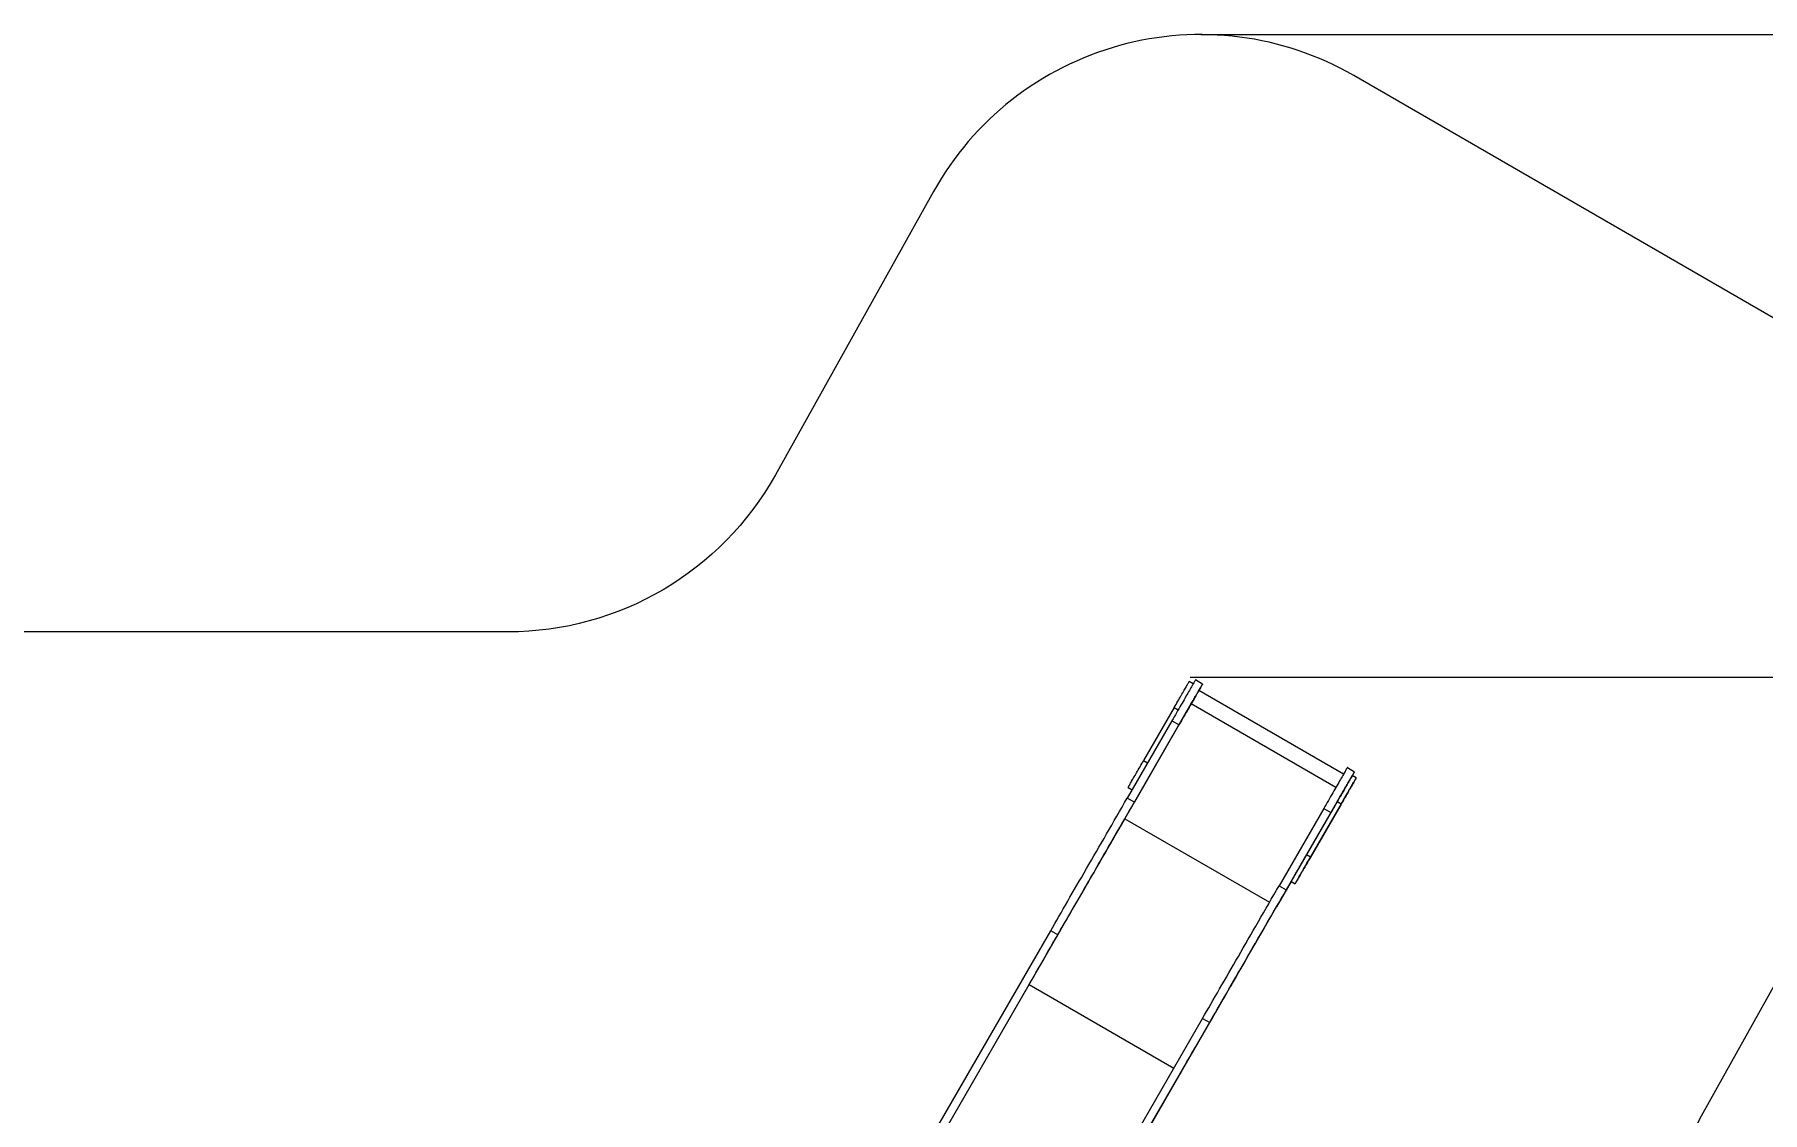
# Model space of a CAD drawing. Header units: millimetres. Extents: x -12977 to 11786, y -11805 to 10558.
# Drawn here: x 494 to 6140, y 7037 to 10558 of the extents above; entities that cross this region are included whole.
import ezdxf

# ---------------------------------------------------------------- set-up
doc = ezdxf.new("R2010")
doc.units = ezdxf.units.MM
for name, color, linetype in [('DIKOM_ЗОНА', 80, 'Continuous'), ('DIKOM_ОБЪЕКТ', 7, 'Continuous'), ('DIKOM_РАЗМЕР_ЗОНА', 7, 'Continuous'), ('DIKOM_РАЗМЕР_ОБЪЕКТА', 7, 'Continuous')]:
    doc.layers.add(name, color=color, linetype=linetype)
doc.styles.add('style1', font='arial.ttf', dxfattribs={"width": 0.8})
doc.dimstyles.new('1-50', dxfattribs={"dimtxt": 300, "dimasz": 200, "dimexe": 100, "dimexo": 0, "dimgap": 100, "dimtad": 1, "dimtxsty": 'style1', "dimcen": 200, "dimclrd": 7, "dimclre": 7, "dimclrt": 7, "dimadec": 1, "dimazin": 2, "dimtfac": 1, "dimtmove": 0, "dimatfit": 2, "dimfxl": 0, "dimlwd": 25, "dimlwe": 18, "dimarcsym": 0})

# ---------------------------------------------------------------- blocks, each defined once
blk = doc.blocks.new('*D10')
at = {"layer": 'Defpoints', "color": 0, "transparency": 16777216}
for p in [(4270.3, 8458.2), (2861.7, -8997.1), (10043.4, -8997.1)]:
    blk.add_point(p, dxfattribs=at)
at = {"layer": 'DIKOM_РАЗМЕР_ОБЪЕКТА', "color": 7, "lineweight": 18, "transparency": 16777216}
for p, q in [((4270.3, 8458.2), (10143.4, 8458.2)), ((2861.7, -8997.1), (10143.4, -8997.1))]:
    blk.add_line(p, q, dxfattribs=at)
at = {"layer": 'DIKOM_РАЗМЕР_ОБЪЕКТА', "color": 7, "lineweight": 25, "transparency": 16777216}
blk.add_line((10043.4, 8258.2), (10043.4, -8797.1), dxfattribs=at)
at = {"layer": 'DIKOM_РАЗМЕР_ОБЪЕКТА', "color": 7, "transparency": 16777216}
for points in [[(10010, 8258.2), (10076.7, 8258.2), (10043.4, 8458.2)], [(10010, -8797.1), (10076.7, -8797.1), (10043.4, -8997.1)]]:
    blk.add_solid(points, dxfattribs=at)
at = {"layer": 'DIKOM_РАЗМЕР_ОБЪЕКТА', "color": 7, "transparency": 16777216, "insert": (9790.2, -3229.2), "char_height": 300, "attachment_point": 5, "rotation": 90, "style": 'style1'}
blk.add_mtext('17450', dxfattribs=at)
blk = doc.blocks.new('*D11')
at = {"layer": 'Defpoints', "color": 0, "transparency": 16777216}
for p in [(4304.4, 10557.6), (2504.1, -11339.7), (11686.1, -11339.7)]:
    blk.add_point(p, dxfattribs=at)
at = {"layer": 'DIKOM_РАЗМЕР_ЗОНА', "color": 7, "lineweight": 18, "transparency": 16777216}
for p, q in [((4304.4, 10557.6), (11786.1, 10557.6)), ((2504.1, -11339.7), (11786.1, -11339.7))]:
    blk.add_line(p, q, dxfattribs=at)
at = {"layer": 'DIKOM_РАЗМЕР_ЗОНА', "color": 7, "lineweight": 25, "transparency": 16777216}
blk.add_line((11686.1, 10357.6), (11686.1, -11139.7), dxfattribs=at)
at = {"layer": 'DIKOM_РАЗМЕР_ЗОНА', "color": 7, "transparency": 16777216}
for points in [[(11652.7, 10357.6), (11719.4, 10357.6), (11686.1, 10557.6)], [(11652.7, -11139.7), (11719.4, -11139.7), (11686.1, -11339.7)]]:
    blk.add_solid(points, dxfattribs=at)
at = {"layer": 'DIKOM_РАЗМЕР_ЗОНА', "color": 7, "transparency": 16777216, "insert": (11432.9, -3192), "char_height": 300, "attachment_point": 5, "rotation": 90, "style": 'style1'}
blk.add_mtext('21900', dxfattribs=at)

msp = doc.modelspace()

# ---------------------------------------------------------------- linework, layer by layer
at = {"layer": 'DIKOM_ЗОНА', "color": 3, "lineweight": 15}
msp.add_lwpolyline([(-2507.202, -4450.46), (1665.068, -10883.842, 0.39903802), (3003.775, -11205.915), (4834.021, -10150.06, 0.41437464), (5200.241, -8783.684), (4565.381, -7684.599, -0.26519557), (4560.081, -6693.532), (7551.499, -1384.394, -0.27074399), (8422.655, -875.282), (9764.971, -875.192, 0.41421356), (10764.904, 124.875), (10764.795, 1754.879, 0.41421356), (9764.728, 2754.812), (8491.935, 2754.726, -0.26290717), (7635.451, 3238.442), (5957.605, 6021.668, -0.26907913), (5940.744, 7025.176), (6617.947, 8238.966, 0.40993648), (6244.612, 9592.248), (4804.339, 10423.661, 0.41844548), (3431.216, 10044.998), (2914.359, 9119.036, -0.27181865), (2041.245, 8606.431), (-1106.213, 8606.22)], format="xyb", dxfattribs=at)
at = {"layer": 'DIKOM_ОБЪЕКТ', "color": 7, "linetype": 'Continuous', "lineweight": 15}
for p, q in [((4279.82, 8436.916), (4266.835, 8444.413)), ((4287.114, 8449.542), (4287.119, 8449.544)), ((4310.497, 8436.041), (4287.114, 8449.542)), ((4310.501, 8436.044), (4287.119, 8449.544)), ((4770.845, 8141.4), (4298.003, 8414.395)), ((4310.497, 8436.041), (4310.501, 8436.044)), ((4056.404, 7995.942), (4273.433, 8371.844)), ((4217.694, 8359.312), (4117.708, 8186.133)), ((4217.694, 8359.312), (4230.68, 8351.815)), ((4273.433, 8371.844), (4746.275, 8098.849)), ((4209.884, 8315.797), (4064.19, 8063.449)), ((4233.267, 8302.297), (4087.573, 8049.949)), ((4233.267, 8302.297), (4209.884, 8315.797)), ((4117.708, 8186.133), (4130.694, 8178.636)), ((4783.347, 8163.042), (4783.351, 8163.044)), ((4783.347, 8163.042), (4806.73, 8149.541)), ((4783.351, 8163.044), (4806.734, 8149.544)), ((4812.431, 8129.413), (4799.44, 8136.913)), ((4806.73, 8149.541), (4806.734, 8149.544)), ((4066.849, 8098.029), (4079.829, 8090.535)), ((4087.573, 8049.949), (4064.19, 8063.449)), ((4706.117, 8029.297), (4560.423, 7776.949)), ((4750.299, 8051.812), (4650.314, 7878.633)), ((4761.572, 8041.309), (4661.587, 7868.13)), ((4763.29, 8044.312), (4663.305, 7871.133)), ((4706.117, 8029.297), (4729.499, 8015.797)), ((4750.299, 8051.812), (4763.29, 8044.312)), ((4056.404, 7995.942), (4529.245, 7722.948)), ((4729.499, 8015.797), (4583.806, 7763.448)), ((4650.314, 7878.633), (4663.305, 7871.133)), ((4599.457, 7790.528), (4552.122, 7708.542)), ((4560.423, 7776.949), (4583.806, 7763.448)), ((4599.455, 7790.529), (4612.445, 7783.029)), ((3174.622, 6522.846), (3814.03, 7630.185)), ((3837.413, 7616.685), (3814.03, 7630.185)), ((3198.005, 6509.346), (3837.413, 7616.685)), ((3161.636, 6446.325), (3743.705, 7454.363)), ((3743.705, 7454.363), (4216.539, 7181.372)), ((3670.855, 6236.346), (4310.263, 7343.685)), ((4310.263, 7343.685), (4333.645, 7330.185)), ((3694.238, 6222.846), (4333.645, 7330.185)), ((3705.815, 6242.849), (4220.66, 7134.467))]:
    msp.add_line(p, q, dxfattribs=at)
at = {"layer": 'DIKOM_ОБЪЕКТ', "color": 7, "linetype": 'Continuous', "lineweight": 15, "flags": 128}
for points in [[(4287.114, 8449.542), (4287.021, 8449.381), (4286.744, 8448.902), (4286.283, 8448.105), (4285.64, 8446.993), (4284.817, 8445.566), (4283.814, 8443.831), (4282.634, 8441.789), (4281.281, 8439.446), (4279.757, 8436.807), (4278.065, 8433.878), (4276.21, 8430.666), (4274.196, 8427.178), (4272.028, 8423.423), (4269.709, 8419.408), (4267.247, 8415.144), (4264.646, 8410.641), (4261.913, 8405.907), (4259.054, 8400.955), (4256.074, 8395.796), (4252.982, 8390.441), (4249.785, 8384.903), (4246.489, 8379.196), (4243.103, 8373.33), (4239.633, 8367.322), (4236.089, 8361.183), (4232.478, 8354.929), (4228.808, 8348.574), (4225.089, 8342.132), (4221.328, 8335.618), (4217.535, 8329.048), (4213.717, 8322.436), (4209.884, 8315.797)], [(4217.694, 8359.312), (4220.654, 8364.439), (4223.6, 8369.543), (4226.523, 8374.605), (4229.412, 8379.609), (4232.257, 8384.536), (4235.047, 8389.369), (4237.774, 8394.091), (4240.427, 8398.686), (4242.997, 8403.137), (4245.475, 8407.429), (4247.853, 8411.547), (4250.122, 8415.476), (4252.274, 8419.202), (4254.301, 8422.713), (4256.196, 8425.995), (4257.954, 8429.039), (4259.567, 8431.832), (4261.03, 8434.365), (4262.337, 8436.629), (4263.485, 8438.616), (4264.469, 8440.32), (4265.286, 8441.734), (4265.932, 8442.853), (4266.406, 8443.673), (4266.706, 8444.192), (4266.831, 8444.406), (4266.835, 8444.413)], [(4310.497, 8436.041), (4310.404, 8435.881), (4310.127, 8435.402), (4309.666, 8434.605), (4309.023, 8433.493), (4308.199, 8432.066), (4307.197, 8430.331), (4306.017, 8428.289), (4304.664, 8425.946), (4303.14, 8423.307), (4301.448, 8420.378), (4299.593, 8417.166), (4297.579, 8413.678), (4295.41, 8409.923), (4293.092, 8405.908), (4290.63, 8401.645), (4288.029, 8397.141), (4285.296, 8392.407), (4282.436, 8387.455), (4279.457, 8382.296), (4276.365, 8376.941), (4273.168, 8371.403), (4269.872, 8365.696), (4266.486, 8359.83), (4263.016, 8353.822), (4259.472, 8347.683), (4255.86, 8341.429), (4252.191, 8335.074), (4248.472, 8328.632), (4244.711, 8322.118), (4240.917, 8315.548), (4237.1, 8308.936), (4233.267, 8302.297)], [(4273.433, 8371.844), (4275.539, 8375.493), (4277.628, 8379.11), (4279.683, 8382.67), (4281.691, 8386.148), (4283.637, 8389.519), (4285.507, 8392.758), (4287.289, 8395.842), (4288.968, 8398.751), (4290.534, 8401.462), (4291.974, 8403.957), (4293.28, 8406.218), (4294.441, 8408.228), (4295.449, 8409.975), (4296.298, 8411.443), (4296.98, 8412.625), (4297.491, 8413.51), (4297.829, 8414.094), (4297.989, 8414.371), (4298.003, 8414.395)], [(4298.006, 8414.393), (4299.898, 8417.672), (4301.676, 8420.752), (4303.307, 8423.577), (4304.785, 8426.137), (4306.103, 8428.421), (4307.256, 8430.419), (4308.24, 8432.124), (4309.05, 8433.528), (4309.684, 8434.626), (4310.138, 8435.413), (4310.41, 8435.887), (4310.501, 8436.044)], [(4066.849, 8098.029), (4066.904, 8098.124), (4067.131, 8098.517), (4067.532, 8099.213), (4068.106, 8100.208), (4068.851, 8101.5), (4069.765, 8103.084), (4070.845, 8104.954), (4072.086, 8107.104), (4073.484, 8109.527), (4075.034, 8112.213), (4076.732, 8115.154), (4078.57, 8118.339), (4080.543, 8121.756), (4082.644, 8125.395), (4084.864, 8129.241), (4087.197, 8133.283), (4089.634, 8137.504), (4092.166, 8141.891), (4094.785, 8146.428), (4097.482, 8151.1), (4100.247, 8155.889), (4103.07, 8160.779), (4105.942, 8165.753), (4108.852, 8170.793), (4111.789, 8175.881), (4114.745, 8181.001), (4117.708, 8186.133)], [(4783.347, 8163.042), (4783.254, 8162.881), (4782.977, 8162.402), (4782.516, 8161.605), (4781.873, 8160.493), (4781.049, 8159.066), (4780.046, 8157.331), (4778.867, 8155.289), (4777.514, 8152.946), (4775.989, 8150.307), (4774.298, 8147.378), (4772.443, 8144.166), (4770.429, 8140.678), (4768.26, 8136.923), (4765.942, 8132.908), (4763.479, 8128.645), (4760.879, 8124.141), (4758.146, 8119.407), (4755.286, 8114.455), (4752.307, 8109.296), (4749.215, 8103.941), (4746.017, 8098.403), (4742.722, 8092.696), (4739.335, 8086.83), (4735.866, 8080.822), (4732.322, 8074.683), (4728.71, 8068.429), (4725.041, 8062.074), (4721.322, 8055.632), (4717.561, 8049.118), (4713.767, 8042.548), (4709.95, 8035.936), (4706.117, 8029.297)], [(4806.73, 8149.541), (4806.636, 8149.381), (4806.359, 8148.902), (4805.899, 8148.105), (4805.256, 8146.993), (4804.432, 8145.566), (4803.429, 8143.831), (4802.25, 8141.789), (4800.896, 8139.446), (4799.372, 8136.807), (4797.681, 8133.878), (4795.825, 8130.666), (4793.811, 8127.178), (4791.643, 8123.423), (4789.324, 8119.408), (4786.862, 8115.145), (4784.261, 8110.641), (4781.528, 8105.907), (4778.669, 8100.955), (4775.69, 8095.796), (4772.598, 8090.441), (4769.4, 8084.903), (4766.104, 8079.196), (4762.718, 8073.331), (4759.248, 8067.322), (4755.704, 8061.183), (4752.093, 8054.929), (4748.424, 8048.574), (4744.704, 8042.132), (4740.944, 8035.618), (4737.15, 8029.048), (4733.332, 8022.436), (4729.499, 8015.797)], [(4750.299, 8051.812), (4753.259, 8056.939), (4756.206, 8062.043), (4759.129, 8067.105), (4762.018, 8072.109), (4764.863, 8077.036), (4767.653, 8081.869), (4770.379, 8086.591), (4773.033, 8091.186), (4775.603, 8095.637), (4778.081, 8099.929), (4780.459, 8104.047), (4782.727, 8107.976), (4784.879, 8111.702), (4786.906, 8115.213), (4788.802, 8118.496), (4790.559, 8121.539), (4792.172, 8124.332), (4793.636, 8126.865), (4794.943, 8129.129), (4796.091, 8131.117), (4797.075, 8132.82), (4797.892, 8134.234), (4798.538, 8135.353), (4799.012, 8136.173), (4799.312, 8136.692), (4799.436, 8136.907), (4799.44, 8136.913)], [(4799.444, 8136.911), (4799.54, 8137.077), (4801.017, 8139.637), (4802.335, 8141.921), (4803.489, 8143.919), (4804.473, 8145.624), (4805.283, 8147.028), (4805.916, 8148.126), (4806.37, 8148.913), (4806.643, 8149.387), (4806.734, 8149.544)], [(4763.29, 8044.312), (4766.25, 8049.439), (4769.196, 8054.543), (4772.119, 8059.605), (4775.008, 8064.609), (4777.853, 8069.536), (4780.643, 8074.369), (4783.37, 8079.091), (4786.023, 8083.686), (4788.593, 8088.137), (4791.071, 8092.429), (4793.449, 8096.547), (4795.718, 8100.475), (4797.869, 8104.202), (4799.897, 8107.713), (4801.792, 8110.995), (4803.55, 8114.039), (4805.163, 8116.832), (4806.626, 8119.365), (4807.933, 8121.629), (4809.081, 8123.617), (4810.065, 8125.32), (4810.882, 8126.734), (4811.528, 8127.853), (4812.003, 8128.673), (4812.302, 8129.192), (4812.427, 8129.407), (4812.376, 8129.318), (4812.15, 8128.925), (4811.749, 8128.229), (4811.175, 8127.234), (4810.429, 8125.942), (4809.515, 8124.359), (4808.436, 8122.488), (4807.195, 8120.338), (4805.796, 8117.915), (4804.246, 8115.229), (4802.548, 8112.288), (4800.71, 8109.103), (4798.738, 8105.686), (4796.637, 8102.048), (4794.417, 8098.201), (4792.084, 8094.16), (4789.647, 8089.938), (4787.114, 8085.552), (4784.495, 8081.014), (4781.798, 8076.343), (4779.033, 8071.554), (4776.21, 8066.664), (4773.339, 8061.69), (4770.429, 8056.65), (4767.491, 8051.561), (4764.535, 8046.442), (4761.572, 8041.309)], [(3814.03, 7630.185), (3820.608, 7641.575), (3827.298, 7653.161), (3834.099, 7664.939), (3841.006, 7676.903), (3848.019, 7689.046), (3855.131, 7701.365), (3862.342, 7713.853), (3869.647, 7726.504), (3877.043, 7739.313), (3884.527, 7752.275), (3892.095, 7765.382), (3899.744, 7778.63), (3907.471, 7792.012), (3915.272, 7805.523), (3923.143, 7819.155), (3931.081, 7832.904), (3939.083, 7846.762), (3947.144, 7860.724), (3955.261, 7874.783), (3963.431, 7888.933), (3971.65, 7903.166), (3979.913, 7917.479), (3988.218, 7931.862), (3996.56, 7946.311), (4004.936, 7960.818), (4013.341, 7975.377), (4021.773, 7989.981), (4030.228, 8004.623), (4038.7, 8019.298), (4047.187, 8033.998), (4055.685, 8048.717), (4064.19, 8063.449)], [(3837.413, 7616.685), (3843.99, 7628.075), (3850.68, 7639.661), (3857.481, 7651.439), (3864.389, 7663.403), (3871.401, 7675.546), (3878.514, 7687.865), (3885.724, 7700.353), (3893.03, 7713.004), (3900.425, 7725.813), (3907.909, 7738.775), (3915.478, 7751.882), (3923.127, 7765.13), (3930.854, 7778.512), (3938.654, 7792.023), (3946.526, 7805.655), (3954.464, 7819.404), (3962.466, 7833.262), (3970.527, 7847.224), (3978.644, 7861.283), (3986.814, 7875.433), (3995.032, 7889.666), (4003.295, 7903.979), (4011.6, 7918.362), (4019.942, 7932.811), (4028.318, 7947.318), (4036.724, 7961.877), (4045.156, 7976.48), (4053.61, 7991.123), (4062.083, 8005.798), (4070.57, 8020.498), (4079.068, 8035.217), (4087.573, 8049.949)], [(4760.431, 8039.347), (4760.53, 8039.519), (4760.798, 8039.983), (4761.211, 8040.698), (4761.732, 8041.601), (4762.316, 8042.612), (4762.909, 8043.64), (4763.46, 8044.595), (4763.92, 8045.391), (4764.247, 8045.958), (4764.414, 8046.245), (4764.403, 8046.227), (4764.218, 8045.905), (4763.873, 8045.309), (4763.401, 8044.49), (4762.842, 8043.523), (4762.247, 8042.492), (4761.668, 8041.49), (4761.157, 8040.604), (4760.759, 8039.915), (4760.51, 8039.483), (4760.431, 8039.347)], [(3743.705, 7454.363), (3751.005, 7467.006), (3758.419, 7479.844), (3765.941, 7492.872), (3773.571, 7506.086), (3781.304, 7519.479), (3789.139, 7533.049), (3797.073, 7546.788), (3805.103, 7560.695), (3813.225, 7574.761), (3821.437, 7588.985), (3829.737, 7603.359), (3838.121, 7617.878), (3846.585, 7632.538), (3855.128, 7647.334), (3863.746, 7662.259), (3872.435, 7677.309), (3881.194, 7692.479), (3890.018, 7707.762), (3898.905, 7723.153), (3907.852, 7738.648), (3916.854, 7754.239), (3925.909, 7769.923), (3935.014, 7785.693), (3944.166, 7801.543), (3953.361, 7817.468), (3962.595, 7833.462), (3971.867, 7849.52), (3981.171, 7865.636), (3990.506, 7881.803), (3999.867, 7898.017), (4009.251, 7914.27), (4018.655, 7930.559), (4028.076, 7946.876), (4037.51, 7963.217), (4046.954, 7979.574), (4056.404, 7995.942)], [(4599.455, 7790.529), (4599.51, 7790.625), (4599.736, 7791.018), (4600.137, 7791.713), (4600.712, 7792.708), (4601.457, 7794), (4602.371, 7795.584), (4603.45, 7797.454), (4604.691, 7799.604), (4606.09, 7802.027), (4607.64, 7804.713), (4609.337, 7807.654), (4611.176, 7810.839), (4613.149, 7814.256), (4615.249, 7817.895), (4617.47, 7821.741), (4619.802, 7825.783), (4622.239, 7830.004), (4624.772, 7834.391), (4627.391, 7838.928), (4630.088, 7843.6), (4632.853, 7848.389), (4635.676, 7853.278), (4638.548, 7858.252), (4641.457, 7863.293), (4644.395, 7868.381), (4647.351, 7873.501), (4650.314, 7878.633)], [(4661.587, 7868.13), (4658.627, 7863.003), (4655.68, 7857.9), (4652.757, 7852.837), (4649.868, 7847.834), (4647.024, 7842.907), (4644.233, 7838.074), (4641.506, 7833.352), (4638.853, 7828.757), (4636.284, 7824.306), (4633.805, 7820.014), (4631.428, 7815.896), (4629.159, 7811.967), (4627.007, 7808.24), (4624.98, 7804.729), (4623.084, 7801.447), (4621.326, 7798.404), (4619.714, 7795.61), (4618.251, 7793.077), (4616.943, 7790.813), (4615.795, 7788.826), (4614.811, 7787.122), (4613.995, 7785.709), (4613.348, 7784.59), (4612.874, 7783.769), (4612.574, 7783.251), (4612.449, 7783.036), (4612.5, 7783.125), (4612.727, 7783.517), (4613.128, 7784.213), (4613.702, 7785.208), (4614.447, 7786.5), (4615.361, 7788.084), (4616.441, 7789.954), (4617.682, 7792.104), (4619.08, 7794.527), (4620.63, 7797.213), (4622.328, 7800.154), (4624.166, 7803.339), (4626.139, 7806.756), (4628.24, 7810.395), (4630.46, 7814.241), (4632.793, 7818.283), (4635.23, 7822.504), (4637.762, 7826.891), (4640.382, 7831.428), (4643.079, 7836.099), (4645.843, 7840.889), (4648.666, 7845.779), (4651.538, 7850.753), (4654.448, 7855.793), (4657.386, 7860.881), (4660.342, 7866.001), (4663.305, 7871.133)], [(4660.446, 7866.168), (4660.545, 7866.34), (4660.813, 7866.804), (4661.226, 7867.519), (4661.747, 7868.422), (4662.33, 7869.432), (4662.924, 7870.461), (4663.475, 7871.415), (4663.935, 7872.212), (4664.262, 7872.778), (4664.428, 7873.066), (4664.418, 7873.048), (4664.232, 7872.726), (4663.888, 7872.13), (4663.416, 7871.312), (4662.857, 7870.344), (4662.262, 7869.313), (4661.683, 7868.31), (4661.172, 7867.425), (4660.774, 7866.736), (4660.524, 7866.304), (4660.446, 7866.168)], [(4310.263, 7343.685), (4316.84, 7355.075), (4323.53, 7366.661), (4330.331, 7378.439), (4337.239, 7390.403), (4344.251, 7402.546), (4351.364, 7414.865), (4358.574, 7427.353), (4365.879, 7440.004), (4373.275, 7452.813), (4380.759, 7465.775), (4388.328, 7478.882), (4395.977, 7492.13), (4403.703, 7505.512), (4411.504, 7519.023), (4419.376, 7532.655), (4427.314, 7546.404), (4435.315, 7560.262), (4443.377, 7574.224), (4451.494, 7588.283), (4459.664, 7602.433), (4467.882, 7616.666), (4476.145, 7630.979), (4484.45, 7645.362), (4492.792, 7659.811), (4501.168, 7674.318), (4509.574, 7688.877), (4518.006, 7703.48), (4526.46, 7718.123), (4534.932, 7732.798), (4543.42, 7747.498), (4551.918, 7762.217), (4560.423, 7776.949)], [(4333.645, 7330.185), (4340.223, 7341.575), (4346.913, 7353.161), (4353.714, 7364.939), (4360.621, 7376.903), (4367.634, 7389.046), (4374.746, 7401.365), (4381.957, 7413.853), (4389.262, 7426.504), (4396.658, 7439.313), (4404.142, 7452.275), (4411.71, 7465.382), (4419.359, 7478.63), (4427.086, 7492.012), (4434.887, 7505.523), (4442.758, 7519.155), (4450.697, 7532.904), (4458.698, 7546.762), (4466.759, 7560.724), (4474.877, 7574.783), (4483.046, 7588.933), (4491.265, 7603.167), (4499.528, 7617.478), (4507.833, 7631.862), (4516.175, 7646.311), (4524.551, 7660.818), (4532.957, 7675.377), (4541.389, 7689.981), (4549.843, 7704.623), (4558.315, 7719.298), (4566.802, 7733.998), (4575.3, 7748.717), (4583.806, 7763.448)], [(4220.66, 7134.467), (4228.188, 7147.504), (4235.829, 7160.737), (4243.58, 7174.16), (4251.438, 7187.77), (4259.402, 7201.561), (4267.467, 7215.529), (4275.632, 7229.67), (4283.893, 7243.977), (4292.248, 7258.448), (4300.695, 7273.076), (4309.229, 7287.856), (4317.849, 7302.785), (4326.551, 7317.857), (4335.333, 7333.066), (4344.191, 7348.407), (4353.123, 7363.876), (4362.124, 7379.466), (4371.194, 7395.174), (4380.327, 7410.993), (4389.522, 7426.918), (4398.775, 7442.944), (4408.083, 7459.065), (4417.442, 7475.276), (4426.851, 7491.571), (4436.305, 7507.945), (4445.801, 7524.392), (4455.336, 7540.907), (4464.908, 7557.484), (4474.511, 7574.118), (4484.144, 7590.802), (4493.803, 7607.531), (4503.485, 7624.301), (4513.187, 7641.104), (4522.904, 7657.935), (4532.635, 7674.789), (4542.375, 7691.66), (4552.122, 7708.542)], [(4443.802, 7520.934), (4443.713, 7520.78), (4443.455, 7520.332), (4443.049, 7519.63), (4442.532, 7518.736), (4441.951, 7517.729), (4441.357, 7516.699), (4440.802, 7515.738), (4440.336, 7514.931), (4440, 7514.349), (4439.825, 7514.045), (4439.825, 7514.045), (4440.001, 7514.349), (4440.337, 7514.931), (4440.803, 7515.739), (4441.358, 7516.7), (4441.952, 7517.73), (4442.533, 7518.736), (4443.05, 7519.631), (4443.455, 7520.333), (4443.714, 7520.781), (4443.802, 7520.934)], [(4405.163, 7454.011), (4405.074, 7453.857), (4404.815, 7453.409), (4404.409, 7452.706), (4403.893, 7451.812), (4403.311, 7450.806), (4402.717, 7449.776), (4402.162, 7448.815), (4401.696, 7448.007), (4401.361, 7447.426), (4401.185, 7447.121), (4401.185, 7447.121), (4401.361, 7447.426), (4401.697, 7448.008), (4402.163, 7448.815), (4402.718, 7449.777), (4403.312, 7450.806), (4403.893, 7451.813), (4404.41, 7452.707), (4404.815, 7453.409), (4405.074, 7453.857), (4405.163, 7454.011)], [(4209.43, 7115.025), (4209.34, 7114.871), (4209.081, 7114.423), (4208.676, 7113.72), (4208.159, 7112.826), (4207.578, 7111.819), (4206.984, 7110.79), (4206.429, 7109.829), (4205.963, 7109.021), (4205.627, 7108.44), (4205.452, 7108.135), (4205.452, 7108.135), (4205.628, 7108.44), (4205.964, 7109.022), (4206.43, 7109.829), (4206.985, 7110.791), (4207.579, 7111.82), (4208.16, 7112.827), (4208.677, 7113.721), (4209.082, 7114.423), (4209.341, 7114.871), (4209.43, 7115.025)], [(4240.078, 7168.103), (4239.989, 7167.949), (4239.73, 7167.501), (4239.325, 7166.799), (4238.809, 7165.904), (4238.227, 7164.897), (4237.633, 7163.868), (4237.078, 7162.906), (4236.612, 7162.1), (4236.276, 7161.518), (4236.101, 7161.214), (4236.101, 7161.214), (4236.276, 7161.518), (4236.612, 7162.1), (4237.079, 7162.907), (4237.634, 7163.868), (4238.228, 7164.898), (4238.81, 7165.905), (4239.326, 7166.799), (4239.731, 7167.501), (4239.989, 7167.949), (4240.078, 7168.103)]]:
    msp.add_lwpolyline(points, dxfattribs=at)

# ---------------------------------------------------------------- dimensions: what is measured, and where the dimension line sits
at = {"layer": 'DIKOM_РАЗМЕР_ЗОНА'}
dim = msp.add_linear_dim(base=(11686.061, -11339.718), p1=(4304.397, 10557.602), p2=(2504.073, -11339.718), angle=90, text='21900', dimstyle='1-50', dxfattribs=at)
dim.commit()
dim.dimension.update_dxf_attribs({"geometry": '*D11', "text_midpoint": (11686.061, -3191.969), "dimtype": 160})
at = {"layer": 'DIKOM_РАЗМЕР_ОБЪЕКТА'}
dim = msp.add_linear_dim(base=(10043.372, -8997.089), p1=(4270.308, 8458.216), p2=(2861.678, -8997.089), angle=90, text='17450', dimstyle='1-50', dxfattribs=at)
dim.commit()
dim.dimension.update_dxf_attribs({"geometry": '*D10', "text_midpoint": (10043.372, -3229.158), "dimtype": 160})

doc.saveas('drawing.dxf')
